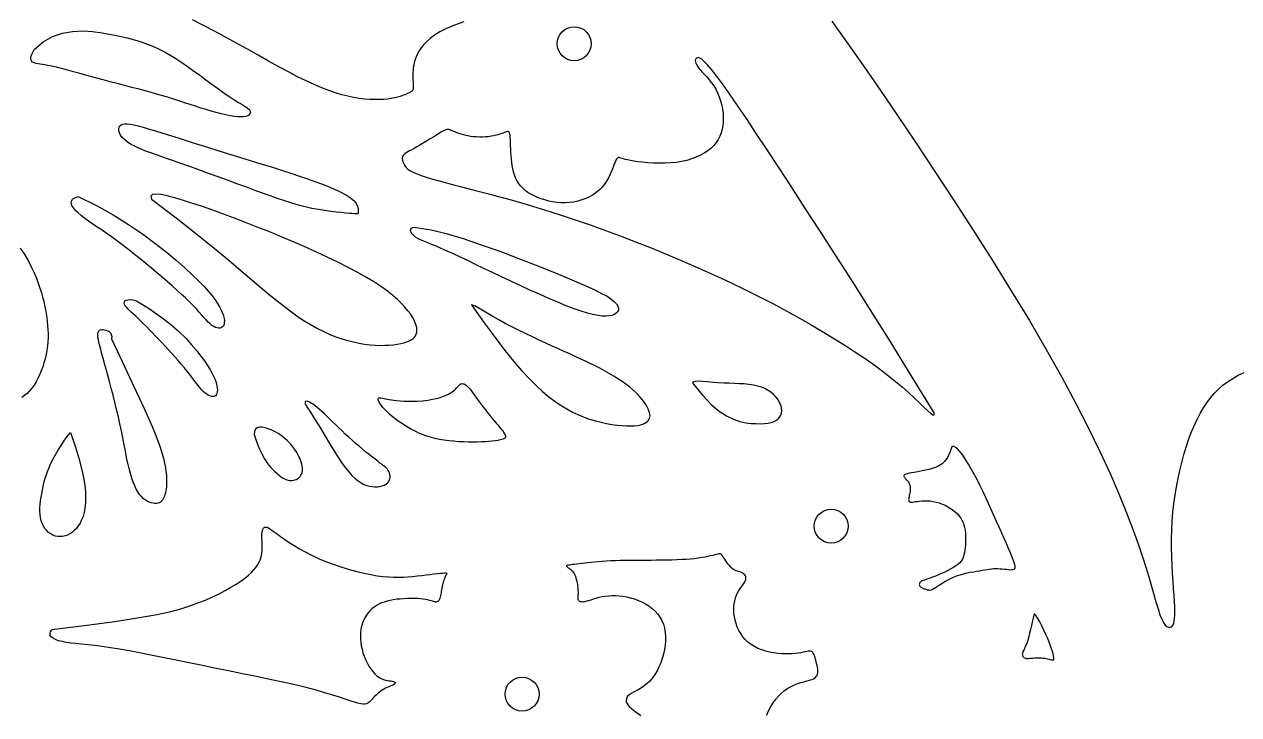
# Paper-space layout 'Layout1' of a CAD drawing. Header units: millimetres. Extents: x 76 to 198, y 127 to 164.
# Drawn here: x 157.94 to 170.51, y 145.51 to 152.66 of the extents above; entities that cross this region are included whole.
import ezdxf

# ---------------------------------------------------------------- set-up
doc = ezdxf.new("R2010")
doc.units = ezdxf.units.MM

psp = doc.layouts.get("Layout1")

# ---------------------------------------------------------------- linework, layer by layer
for points in [[(162.488, 152.685), (162.391, 152.65), (162.309, 152.616), (162.241, 152.581), (162.184, 152.547), (162.138, 152.513), (162.1, 152.48), (162.07, 152.447), (162.045, 152.415), (162.024, 152.384), (162.007, 152.353), (161.993, 152.323), (161.983, 152.294), (161.975, 152.266), (161.969, 152.238), (161.965, 152.211), (161.962, 152.184), (161.961, 152.158), (161.96, 152.132), (161.96, 152.108), (161.961, 152.085), (161.962, 152.064), (161.963, 152.044), (161.963, 152.027), (161.964, 152.012), (161.963, 152), (161.962, 151.99), (161.96, 151.981), (161.956, 151.975), (161.951, 151.969), (161.944, 151.963), (161.935, 151.958), (161.924, 151.951), (161.911, 151.945), (161.894, 151.937), (161.876, 151.929), (161.854, 151.921), (161.829, 151.913), (161.802, 151.905), (161.77, 151.898), (161.736, 151.891), (161.698, 151.886), (161.657, 151.882), (161.612, 151.88), (161.565, 151.88), (161.514, 151.881), (161.461, 151.885), (161.406, 151.892), (161.348, 151.902), (161.288, 151.914), (161.225, 151.93), (161.16, 151.95), (161.09, 151.974), (161.017, 152.002), (160.939, 152.035), (160.855, 152.073), (160.767, 152.117), (160.672, 152.166), (160.572, 152.22), (160.467, 152.278), (160.359, 152.339), (160.248, 152.401), (160.135, 152.464), (160.021, 152.527), (159.906, 152.589), (159.792, 152.648), (159.679, 152.705)], [(166.297, 152.692), (166.468, 152.456), (166.635, 152.219), (166.803, 151.974), (166.978, 151.715), (167.164, 151.438), (167.359, 151.145), (167.559, 150.84), (167.761, 150.528), (167.961, 150.213), (168.157, 149.899), (168.344, 149.59), (168.519, 149.291), (168.679, 149.005), (168.825, 148.733), (168.956, 148.476), (169.074, 148.234), (169.179, 148.006), (169.271, 147.795), (169.351, 147.599), (169.42, 147.42), (169.479, 147.257), (169.527, 147.111), (169.568, 146.98), (169.602, 146.864), (169.63, 146.763), (169.655, 146.677), (169.676, 146.604), (169.695, 146.544), (169.714, 146.497), (169.733, 146.462), (169.751, 146.437), (169.768, 146.421), (169.784, 146.413), (169.798, 146.412), (169.811, 146.417), (169.822, 146.426), (169.832, 146.439), (169.839, 146.457), (169.844, 146.478), (169.848, 146.506), (169.85, 146.539), (169.85, 146.578), (169.849, 146.625), (169.847, 146.68), (169.843, 146.743), (169.838, 146.813), (169.832, 146.89), (169.827, 146.972), (169.822, 147.058), (169.819, 147.147), (169.816, 147.238), (169.816, 147.329), (169.819, 147.421), (169.824, 147.512), (169.831, 147.602), (169.841, 147.692), (169.852, 147.781), (169.867, 147.868), (169.883, 147.954), (169.901, 148.039), (169.921, 148.122), (169.943, 148.203), (169.967, 148.281), (169.993, 148.357), (170.021, 148.43), (170.05, 148.5), (170.081, 148.566), (170.113, 148.628), (170.146, 148.686), (170.182, 148.74), (170.219, 148.79), (170.259, 148.836), (170.302, 148.88), (170.348, 148.92), (170.397, 148.957), (170.45, 148.992), (170.507, 149.024), (170.569, 149.053)], [(158.04, 152.398), (158.132, 152.478), (158.23, 152.533), (158.333, 152.569), (158.437, 152.587), (158.542, 152.591), (158.645, 152.585), (158.744, 152.572), (158.838, 152.556), (158.924, 152.538), (159.003, 152.52), (159.077, 152.5), (159.146, 152.479), (159.212, 152.456), (159.274, 152.431), (159.335, 152.402), (159.396, 152.371), (159.456, 152.336), (159.517, 152.298), (159.577, 152.258), (159.636, 152.217), (159.694, 152.176), (159.75, 152.135), (159.804, 152.095), (159.855, 152.057), (159.903, 152.022), (159.948, 151.99), (159.99, 151.961), (160.029, 151.934), (160.065, 151.909), (160.098, 151.888), (160.129, 151.868), (160.156, 151.851), (160.181, 151.835), (160.204, 151.822), (160.223, 151.81), (160.24, 151.799), (160.253, 151.789), (160.264, 151.779), (160.272, 151.77), (160.276, 151.76), (160.278, 151.75), (160.276, 151.739), (160.27, 151.729), (160.261, 151.72), (160.248, 151.712), (160.23, 151.706), (160.207, 151.701), (160.179, 151.7), (160.146, 151.702), (160.109, 151.706), (160.068, 151.713), (160.023, 151.722), (159.975, 151.733), (159.925, 151.746), (159.873, 151.761), (159.819, 151.776), (159.766, 151.793), (159.711, 151.811), (159.655, 151.829), (159.597, 151.848), (159.538, 151.867), (159.476, 151.887), (159.411, 151.907), (159.344, 151.927), (159.274, 151.947), (159.201, 151.967), (159.126, 151.987), (159.05, 152.007), (158.975, 152.027), (158.9, 152.046), (158.826, 152.065), (158.755, 152.084), (158.687, 152.102), (158.622, 152.12), (158.56, 152.137), (158.502, 152.153), (158.448, 152.168), (158.397, 152.182), (158.351, 152.195), (158.308, 152.206), (158.27, 152.215), (158.236, 152.223), (158.205, 152.229), (158.176, 152.235), (158.15, 152.239), (158.126, 152.244), (158.102, 152.247), (158.08, 152.251), (158.058, 152.255), (158.038, 152.261), (158.022, 152.269), (158.01, 152.282), (158.004, 152.3), (158.006, 152.324), (158.018, 152.356), (158.04, 152.398)], [(167.358, 148.635), (167.121, 149.023), (166.901, 149.379), (166.697, 149.705), (166.508, 150.004), (166.333, 150.277), (166.171, 150.529), (166.02, 150.76), (165.88, 150.975), (165.749, 151.175), (165.628, 151.36), (165.516, 151.529), (165.414, 151.683), (165.321, 151.82), (165.239, 151.94), (165.167, 152.042), (165.105, 152.126), (165.054, 152.192), (165.012, 152.241), (164.978, 152.276), (164.952, 152.299), (164.932, 152.311), (164.917, 152.316), (164.906, 152.314), (164.897, 152.309), (164.891, 152.302), (164.887, 152.294), (164.885, 152.284), (164.886, 152.272), (164.889, 152.259), (164.896, 152.243), (164.906, 152.227), (164.919, 152.208), (164.936, 152.188), (164.957, 152.165), (164.979, 152.141), (165.003, 152.115), (165.028, 152.086), (165.052, 152.055), (165.076, 152.022), (165.097, 151.987), (165.116, 151.949), (165.133, 151.908), (165.147, 151.867), (165.158, 151.824), (165.166, 151.781), (165.172, 151.737), (165.174, 151.695), (165.174, 151.653), (165.17, 151.613), (165.163, 151.574), (165.153, 151.537), (165.14, 151.502), (165.122, 151.468), (165.101, 151.436), (165.077, 151.406), (165.048, 151.377), (165.015, 151.35), (164.978, 151.325), (164.938, 151.303), (164.894, 151.283), (164.847, 151.265), (164.796, 151.25), (164.743, 151.238), (164.687, 151.229), (164.628, 151.224), (164.568, 151.221), (164.508, 151.221), (164.449, 151.223), (164.392, 151.226), (164.339, 151.231), (164.291, 151.237), (164.249, 151.243), (164.213, 151.249), (164.184, 151.255), (164.16, 151.261), (164.141, 151.266), (164.127, 151.27), (164.115, 151.274), (164.106, 151.277), (164.098, 151.279), (164.091, 151.279), (164.085, 151.277), (164.079, 151.274), (164.073, 151.268), (164.067, 151.26), (164.061, 151.248), (164.054, 151.232), (164.046, 151.213), (164.037, 151.189), (164.027, 151.162), (164.015, 151.132), (164.001, 151.101), (163.985, 151.068), (163.967, 151.035), (163.945, 151.003), (163.92, 150.972), (163.892, 150.944), (163.86, 150.918), (163.826, 150.894), (163.789, 150.873), (163.75, 150.855), (163.709, 150.84), (163.667, 150.828), (163.624, 150.819), (163.581, 150.814), (163.538, 150.811), (163.494, 150.812), (163.451, 150.815), (163.408, 150.821), (163.367, 150.829), (163.326, 150.84), (163.288, 150.852), (163.251, 150.866), (163.215, 150.882), (163.183, 150.9), (163.152, 150.919), (163.124, 150.94), (163.098, 150.963), (163.075, 150.987), (163.055, 151.013), (163.038, 151.041), (163.024, 151.07), (163.012, 151.1), (163.003, 151.131), (162.995, 151.163), (162.989, 151.196), (162.985, 151.23), (162.981, 151.265), (162.978, 151.3), (162.976, 151.335), (162.975, 151.369), (162.973, 151.402), (162.972, 151.432), (162.971, 151.46), (162.969, 151.485), (162.967, 151.505), (162.965, 151.522), (162.962, 151.534), (162.958, 151.542), (162.953, 151.547), (162.947, 151.549), (162.94, 151.549), (162.931, 151.547), (162.921, 151.544), (162.909, 151.539), (162.895, 151.534), (162.879, 151.528), (162.861, 151.522), (162.841, 151.516), (162.82, 151.51), (162.796, 151.505), (162.77, 151.5), (162.743, 151.496), (162.713, 151.494), (162.683, 151.492), (162.652, 151.492), (162.62, 151.493), (162.589, 151.495), (162.558, 151.499), (162.529, 151.504), (162.5, 151.51), (162.474, 151.517), (162.449, 151.524), (162.425, 151.533), (162.404, 151.541), (162.385, 151.548), (162.369, 151.555), (162.354, 151.561), (162.342, 151.566), (162.332, 151.569), (162.322, 151.571), (162.312, 151.57), (162.301, 151.567), (162.288, 151.561), (162.272, 151.552), (162.251, 151.541), (162.227, 151.526), (162.198, 151.509), (162.167, 151.489), (162.134, 151.469), (162.1, 151.448), (162.066, 151.428), (162.033, 151.408), (162.002, 151.39), (161.974, 151.375), (161.949, 151.361), (161.927, 151.349), (161.908, 151.338), (161.891, 151.328), (161.878, 151.319), (161.867, 151.309), (161.859, 151.3), (161.854, 151.289), (161.851, 151.278), (161.851, 151.266), (161.852, 151.254), (161.855, 151.241), (161.86, 151.228), (161.866, 151.215), (161.873, 151.202), (161.881, 151.189), (161.892, 151.175), (161.907, 151.161), (161.929, 151.146), (161.957, 151.131), (161.996, 151.113), (162.045, 151.095), (162.107, 151.074), (162.182, 151.052), (162.271, 151.027), (162.37, 151.001), (162.479, 150.973), (162.596, 150.942), (162.719, 150.91), (162.847, 150.876), (162.977, 150.84), (163.109, 150.803), (163.243, 150.763), (163.379, 150.721), (163.518, 150.677), (163.66, 150.629), (163.805, 150.579), (163.954, 150.525), (164.108, 150.468), (164.266, 150.407), (164.428, 150.343), (164.592, 150.275), (164.756, 150.205), (164.921, 150.134), (165.084, 150.061), (165.243, 149.987), (165.398, 149.912), (165.548, 149.837), (165.693, 149.763), (165.831, 149.689), (165.963, 149.616), (166.09, 149.544), (166.211, 149.472), (166.325, 149.403), (166.433, 149.335), (166.536, 149.268), (166.632, 149.204), (166.722, 149.141), (166.806, 149.08), (166.886, 149.02), (166.959, 148.961), (167.028, 148.904), (167.092, 148.847), (167.151, 148.792), (167.204, 148.741), (167.251, 148.695), (167.291, 148.657), (167.322, 148.629), (167.344, 148.615), (167.357, 148.616), (167.358, 148.635)], [(159.255, 150.849), (159.509, 150.655), (159.723, 150.486), (159.904, 150.34), (160.056, 150.215), (160.184, 150.107), (160.293, 150.014), (160.388, 149.933), (160.474, 149.861), (160.554, 149.795), (160.631, 149.735), (160.704, 149.68), (160.774, 149.63), (160.842, 149.585), (160.908, 149.545), (160.973, 149.509), (161.037, 149.477), (161.1, 149.448), (161.163, 149.424), (161.225, 149.402), (161.286, 149.384), (161.346, 149.369), (161.404, 149.357), (161.461, 149.347), (161.517, 149.34), (161.57, 149.336), (161.621, 149.334), (161.669, 149.335), (161.715, 149.337), (161.759, 149.341), (161.798, 149.346), (161.835, 149.353), (161.868, 149.361), (161.897, 149.37), (161.922, 149.38), (161.944, 149.392), (161.962, 149.404), (161.977, 149.418), (161.988, 149.434), (161.996, 149.451), (162, 149.471), (162.002, 149.492), (162, 149.515), (161.995, 149.54), (161.986, 149.567), (161.973, 149.595), (161.956, 149.626), (161.935, 149.659), (161.909, 149.693), (161.879, 149.73), (161.843, 149.769), (161.802, 149.809), (161.753, 149.851), (161.698, 149.895), (161.635, 149.941), (161.563, 149.989), (161.481, 150.038), (161.391, 150.089), (161.291, 150.142), (161.185, 150.195), (161.072, 150.249), (160.955, 150.303), (160.835, 150.357), (160.713, 150.41), (160.59, 150.461), (160.469, 150.512), (160.348, 150.56), (160.229, 150.607), (160.112, 150.651), (159.999, 150.694), (159.889, 150.734), (159.783, 150.771), (159.681, 150.805), (159.585, 150.836), (159.496, 150.863), (159.417, 150.884), (159.35, 150.897), (159.298, 150.902), (159.264, 150.897), (159.248, 150.88), (159.255, 150.849)], [(158.494, 150.877), (158.683, 150.782), (158.857, 150.685), (159.016, 150.587), (159.16, 150.49), (159.29, 150.394), (159.406, 150.302), (159.508, 150.216), (159.598, 150.136), (159.676, 150.065), (159.742, 150.001), (159.798, 149.943), (159.844, 149.892), (159.882, 149.846), (159.914, 149.805), (159.939, 149.767), (159.96, 149.732), (159.976, 149.699), (159.99, 149.668), (159.999, 149.639), (160.005, 149.613), (160.009, 149.59), (160.008, 149.569), (160.005, 149.552), (159.999, 149.537), (159.991, 149.526), (159.979, 149.518), (159.966, 149.513), (159.951, 149.512), (159.934, 149.514), (159.916, 149.519), (159.898, 149.528), (159.879, 149.54), (159.86, 149.556), (159.84, 149.576), (159.819, 149.598), (159.796, 149.623), (159.772, 149.651), (159.745, 149.682), (159.715, 149.715), (159.682, 149.75), (159.646, 149.786), (159.606, 149.825), (159.563, 149.865), (159.517, 149.907), (159.468, 149.95), (159.418, 149.994), (159.364, 150.039), (159.31, 150.086), (159.253, 150.133), (159.196, 150.181), (159.137, 150.229), (159.079, 150.276), (159.02, 150.323), (158.962, 150.368), (158.905, 150.411), (158.849, 150.452), (158.795, 150.49), (158.743, 150.526), (158.693, 150.559), (158.646, 150.591), (158.603, 150.621), (158.563, 150.65), (158.526, 150.678), (158.494, 150.706), (158.467, 150.732), (158.446, 150.759), (158.431, 150.784), (158.424, 150.807), (158.426, 150.829), (158.437, 150.848), (158.46, 150.864), (158.494, 150.877)], [(162.015, 150.553), (162.149, 150.531), (162.307, 150.492), (162.483, 150.44), (162.669, 150.377), (162.86, 150.309), (163.048, 150.238), (163.228, 150.168), (163.391, 150.102), (163.534, 150.043), (163.656, 149.992), (163.759, 149.947), (163.845, 149.908), (163.915, 149.873), (163.971, 149.842), (164.014, 149.814), (164.046, 149.788), (164.069, 149.763), (164.083, 149.74), (164.09, 149.718), (164.089, 149.698), (164.081, 149.681), (164.067, 149.666), (164.047, 149.654), (164.022, 149.645), (163.993, 149.639), (163.96, 149.637), (163.921, 149.638), (163.876, 149.644), (163.825, 149.654), (163.767, 149.669), (163.702, 149.689), (163.629, 149.714), (163.548, 149.745), (163.461, 149.781), (163.368, 149.82), (163.272, 149.863), (163.173, 149.907), (163.073, 149.953), (162.974, 149.999), (162.877, 150.045), (162.784, 150.09), (162.694, 150.132), (162.609, 150.173), (162.528, 150.212), (162.452, 150.248), (162.381, 150.281), (162.315, 150.311), (162.255, 150.338), (162.201, 150.36), (162.153, 150.38), (162.11, 150.398), (162.073, 150.413), (162.04, 150.428), (162.012, 150.442), (161.988, 150.456), (161.969, 150.472), (161.953, 150.489), (161.943, 150.506), (161.937, 150.522), (161.938, 150.537), (161.945, 150.548), (161.96, 150.556), (161.983, 150.558), (162.015, 150.553)], [(157.896, 150.342), (157.943, 150.271), (157.981, 150.205), (158.013, 150.142), (158.04, 150.084), (158.062, 150.029), (158.082, 149.977), (158.099, 149.927), (158.114, 149.88), (158.127, 149.835), (158.138, 149.792), (158.147, 149.749), (158.155, 149.707), (158.163, 149.665), (158.169, 149.624), (158.175, 149.582), (158.179, 149.54), (158.182, 149.498), (158.183, 149.456), (158.183, 149.414), (158.181, 149.37), (158.177, 149.327), (158.17, 149.283), (158.163, 149.239), (158.153, 149.195), (158.141, 149.152), (158.128, 149.11), (158.113, 149.069), (158.096, 149.03), (158.078, 148.992), (158.059, 148.956), (158.038, 148.923), (158.015, 148.891), (157.991, 148.863), (157.966, 148.837), (157.94, 148.814), (157.913, 148.794)], [(159.099, 149.796), (159.234, 149.712), (159.351, 149.631), (159.451, 149.552), (159.537, 149.478), (159.609, 149.407), (159.67, 149.341), (159.721, 149.28), (159.765, 149.223), (159.802, 149.173), (159.833, 149.127), (159.858, 149.086), (159.88, 149.049), (159.897, 149.016), (159.91, 148.986), (159.92, 148.959), (159.927, 148.934), (159.932, 148.911), (159.935, 148.89), (159.936, 148.87), (159.935, 148.853), (159.932, 148.838), (159.927, 148.826), (159.92, 148.816), (159.911, 148.809), (159.9, 148.805), (159.887, 148.804), (159.874, 148.805), (159.858, 148.81), (159.842, 148.817), (159.826, 148.828), (159.808, 148.841), (159.79, 148.857), (159.772, 148.875), (159.754, 148.897), (159.735, 148.92), (159.715, 148.946), (159.693, 148.974), (159.671, 149.004), (159.646, 149.036), (159.62, 149.069), (159.592, 149.104), (159.562, 149.14), (159.53, 149.176), (159.498, 149.213), (159.464, 149.251), (159.43, 149.288), (159.397, 149.325), (159.363, 149.361), (159.33, 149.396), (159.297, 149.431), (159.266, 149.464), (159.235, 149.496), (159.205, 149.526), (159.176, 149.555), (159.147, 149.582), (159.12, 149.608), (159.094, 149.632), (159.07, 149.654), (159.047, 149.675), (159.027, 149.694), (159.009, 149.711), (158.994, 149.728), (158.983, 149.743), (158.975, 149.758), (158.972, 149.772), (158.973, 149.784), (158.979, 149.795), (158.991, 149.802), (159.008, 149.807), (159.031, 149.808), (159.062, 149.804), (159.099, 149.796)], [(162.574, 149.743), (162.699, 149.567), (162.811, 149.414), (162.912, 149.282), (163.004, 149.169), (163.087, 149.072), (163.164, 148.99), (163.236, 148.918), (163.304, 148.856), (163.369, 148.802), (163.433, 148.754), (163.495, 148.711), (163.556, 148.675), (163.615, 148.643), (163.674, 148.615), (163.733, 148.591), (163.791, 148.571), (163.85, 148.553), (163.909, 148.538), (163.966, 148.525), (164.022, 148.515), (164.076, 148.508), (164.126, 148.503), (164.173, 148.5), (164.216, 148.5), (164.254, 148.501), (164.287, 148.505), (164.316, 148.511), (164.341, 148.518), (164.361, 148.527), (164.378, 148.538), (164.392, 148.549), (164.402, 148.562), (164.409, 148.575), (164.414, 148.589), (164.416, 148.605), (164.415, 148.621), (164.412, 148.638), (164.405, 148.657), (164.397, 148.677), (164.386, 148.698), (164.372, 148.721), (164.356, 148.744), (164.337, 148.769), (164.316, 148.795), (164.292, 148.821), (164.265, 148.848), (164.235, 148.876), (164.202, 148.904), (164.165, 148.932), (164.126, 148.96), (164.084, 148.988), (164.04, 149.016), (163.994, 149.043), (163.946, 149.07), (163.898, 149.097), (163.848, 149.122), (163.798, 149.147), (163.747, 149.171), (163.694, 149.196), (163.641, 149.22), (163.585, 149.245), (163.527, 149.271), (163.467, 149.298), (163.403, 149.326), (163.337, 149.356), (163.268, 149.388), (163.198, 149.421), (163.126, 149.456), (163.055, 149.491), (162.985, 149.526), (162.916, 149.562), (162.85, 149.598), (162.787, 149.634), (162.73, 149.667), (162.678, 149.697), (162.635, 149.723), (162.602, 149.742), (162.579, 149.752), (162.569, 149.753), (162.574, 149.743)], [(158.841, 149.4), (158.926, 149.218), (159.001, 149.056), (159.068, 148.914), (159.126, 148.789), (159.178, 148.679), (159.222, 148.581), (159.26, 148.495), (159.293, 148.416), (159.321, 148.345), (159.344, 148.279), (159.362, 148.219), (159.377, 148.164), (159.389, 148.114), (159.398, 148.069), (159.404, 148.027), (159.408, 147.99), (159.41, 147.955), (159.411, 147.924), (159.41, 147.896), (159.408, 147.87), (159.406, 147.847), (159.402, 147.826), (159.398, 147.806), (159.393, 147.788), (159.388, 147.772), (159.382, 147.757), (159.376, 147.743), (159.368, 147.73), (159.359, 147.72), (159.349, 147.711), (159.337, 147.704), (159.324, 147.7), (159.308, 147.697), (159.29, 147.697), (159.271, 147.699), (159.251, 147.703), (159.23, 147.71), (159.209, 147.72), (159.189, 147.733), (159.168, 147.749), (159.149, 147.768), (159.131, 147.79), (159.113, 147.816), (159.096, 147.845), (159.08, 147.879), (159.065, 147.917), (159.05, 147.959), (159.036, 148.006), (159.023, 148.058), (159.01, 148.114), (158.997, 148.174), (158.985, 148.238), (158.971, 148.305), (158.958, 148.375), (158.943, 148.447), (158.928, 148.52), (158.911, 148.595), (158.893, 148.67), (158.875, 148.745), (158.856, 148.819), (158.838, 148.891), (158.819, 148.96), (158.801, 149.026), (158.784, 149.089), (158.768, 149.146), (158.753, 149.199), (158.74, 149.247), (158.728, 149.291), (158.718, 149.33), (158.71, 149.364), (158.704, 149.394), (158.7, 149.42), (158.699, 149.441), (158.7, 149.459), (158.703, 149.472), (158.709, 149.483), (158.717, 149.49), (158.727, 149.495), (158.739, 149.497), (158.753, 149.497), (158.768, 149.496), (158.785, 149.492), (158.801, 149.486), (158.816, 149.477), (158.828, 149.464), (158.837, 149.447), (158.842, 149.426), (158.841, 149.4)], [(161.628, 148.789), (161.712, 148.773), (161.791, 148.763), (161.866, 148.757), (161.936, 148.755), (162.001, 148.756), (162.061, 148.761), (162.115, 148.767), (162.164, 148.775), (162.207, 148.785), (162.244, 148.795), (162.277, 148.806), (162.305, 148.817), (162.329, 148.829), (162.35, 148.841), (162.367, 148.852), (162.382, 148.864), (162.394, 148.875), (162.405, 148.885), (162.414, 148.895), (162.422, 148.904), (162.429, 148.912), (162.435, 148.919), (162.442, 148.925), (162.449, 148.93), (162.456, 148.935), (162.464, 148.937), (162.472, 148.938), (162.481, 148.937), (162.491, 148.935), (162.501, 148.93), (162.512, 148.922), (162.524, 148.912), (162.536, 148.899), (162.549, 148.883), (162.563, 148.865), (162.578, 148.845), (162.594, 148.823), (162.611, 148.799), (162.629, 148.773), (162.649, 148.747), (162.67, 148.719), (162.692, 148.69), (162.715, 148.662), (162.738, 148.633), (162.761, 148.605), (162.783, 148.578), (162.804, 148.553), (162.824, 148.529), (162.842, 148.507), (162.858, 148.488), (162.872, 148.47), (162.885, 148.454), (162.895, 148.44), (162.904, 148.427), (162.911, 148.416), (162.916, 148.406), (162.92, 148.397), (162.921, 148.389), (162.919, 148.381), (162.915, 148.375), (162.908, 148.369), (162.897, 148.363), (162.883, 148.358), (162.864, 148.354), (162.841, 148.349), (162.814, 148.345), (162.783, 148.341), (162.748, 148.338), (162.711, 148.335), (162.67, 148.333), (162.627, 148.331), (162.581, 148.331), (162.534, 148.331), (162.485, 148.333), (162.435, 148.336), (162.384, 148.34), (162.334, 148.345), (162.284, 148.352), (162.235, 148.36), (162.188, 148.37), (162.144, 148.382), (162.101, 148.395), (162.06, 148.41), (162.021, 148.426), (161.983, 148.444), (161.946, 148.463), (161.911, 148.483), (161.876, 148.504), (161.842, 148.527), (161.809, 148.55), (161.777, 148.574), (161.747, 148.598), (161.719, 148.622), (161.693, 148.646), (161.67, 148.67), (161.649, 148.692), (161.631, 148.714), (161.617, 148.734), (161.607, 148.752), (161.601, 148.768), (161.6, 148.779), (161.603, 148.787), (161.613, 148.791), (161.628, 148.789)], [(164.867, 148.931), (164.962, 148.814), (165.05, 148.723), (165.133, 148.653), (165.209, 148.603), (165.28, 148.568), (165.346, 148.546), (165.407, 148.533), (165.462, 148.526), (165.513, 148.523), (165.56, 148.522), (165.602, 148.524), (165.639, 148.529), (165.672, 148.536), (165.7, 148.546), (165.724, 148.559), (165.744, 148.574), (165.759, 148.592), (165.77, 148.611), (165.777, 148.633), (165.78, 148.655), (165.779, 148.679), (165.774, 148.704), (165.765, 148.729), (165.753, 148.754), (165.737, 148.779), (165.717, 148.803), (165.694, 148.826), (165.668, 148.848), (165.638, 148.868), (165.605, 148.886), (165.569, 148.901), (165.529, 148.913), (165.486, 148.923), (165.44, 148.929), (165.392, 148.934), (165.341, 148.937), (165.288, 148.939), (165.234, 148.941), (165.179, 148.944), (165.123, 148.947), (165.066, 148.951), (165.012, 148.956), (164.962, 148.96), (164.919, 148.962), (164.885, 148.961), (164.864, 148.957), (164.857, 148.947), (164.867, 148.931)], [(160.892, 148.654), (160.949, 148.564), (161.003, 148.477), (161.052, 148.395), (161.099, 148.318), (161.143, 148.246), (161.184, 148.18), (161.223, 148.12), (161.26, 148.068), (161.296, 148.023), (161.33, 147.985), (161.362, 147.954), (161.394, 147.929), (161.424, 147.909), (161.454, 147.894), (161.483, 147.883), (161.512, 147.875), (161.54, 147.871), (161.568, 147.869), (161.594, 147.87), (161.619, 147.873), (161.643, 147.879), (161.663, 147.887), (161.682, 147.896), (161.697, 147.908), (161.708, 147.921), (161.716, 147.935), (161.722, 147.95), (161.724, 147.966), (161.724, 147.982), (161.722, 147.997), (161.718, 148.012), (161.712, 148.026), (161.705, 148.038), (161.697, 148.05), (161.686, 148.062), (161.673, 148.074), (161.658, 148.086), (161.641, 148.1), (161.62, 148.115), (161.597, 148.133), (161.57, 148.154), (161.541, 148.177), (161.509, 148.202), (161.475, 148.229), (161.44, 148.258), (161.404, 148.288), (161.368, 148.319), (161.332, 148.351), (161.296, 148.383), (161.261, 148.415), (161.227, 148.447), (161.194, 148.479), (161.162, 148.51), (161.131, 148.54), (161.101, 148.569), (161.072, 148.597), (161.045, 148.623), (161.019, 148.648), (160.994, 148.67), (160.971, 148.69), (160.949, 148.708), (160.928, 148.724), (160.909, 148.736), (160.891, 148.746), (160.875, 148.752), (160.861, 148.755), (160.85, 148.753), (160.845, 148.746), (160.845, 148.733), (160.852, 148.714), (160.868, 148.688), (160.892, 148.654)], [(158.417, 148.43), (158.464, 148.288), (158.501, 148.165), (158.529, 148.058), (158.55, 147.965), (158.563, 147.884), (158.57, 147.814), (158.572, 147.753), (158.57, 147.698), (158.565, 147.648), (158.556, 147.603), (158.545, 147.562), (158.531, 147.526), (158.514, 147.493), (158.496, 147.464), (158.476, 147.438), (158.455, 147.416), (158.432, 147.397), (158.408, 147.382), (158.384, 147.369), (158.359, 147.36), (158.334, 147.355), (158.308, 147.353), (158.283, 147.354), (158.259, 147.359), (158.234, 147.368), (158.211, 147.381), (158.189, 147.397), (158.169, 147.415), (158.151, 147.437), (158.135, 147.461), (158.121, 147.488), (158.111, 147.517), (158.104, 147.548), (158.1, 147.581), (158.099, 147.615), (158.099, 147.65), (158.102, 147.686), (158.106, 147.723), (158.111, 147.76), (158.117, 147.797), (158.124, 147.834), (158.131, 147.871), (158.14, 147.909), (158.15, 147.947), (158.162, 147.986), (158.176, 148.027), (158.193, 148.069), (158.213, 148.114), (158.237, 148.16), (158.262, 148.207), (158.29, 148.254), (158.318, 148.298), (158.345, 148.34), (158.372, 148.376), (158.396, 148.407), (158.417, 148.43)], [(160.317, 148.41), (160.346, 148.326), (160.374, 148.258), (160.4, 148.202), (160.424, 148.157), (160.448, 148.121), (160.47, 148.092), (160.491, 148.069), (160.51, 148.049), (160.529, 148.031), (160.547, 148.014), (160.564, 147.999), (160.58, 147.985), (160.595, 147.973), (160.611, 147.963), (160.625, 147.954), (160.64, 147.947), (160.655, 147.942), (160.67, 147.938), (160.684, 147.935), (160.698, 147.934), (160.712, 147.935), (160.726, 147.936), (160.739, 147.94), (160.752, 147.945), (160.764, 147.951), (160.775, 147.958), (160.785, 147.967), (160.794, 147.977), (160.802, 147.988), (160.808, 148.001), (160.813, 148.015), (160.816, 148.031), (160.817, 148.048), (160.816, 148.066), (160.814, 148.085), (160.81, 148.104), (160.804, 148.124), (160.797, 148.144), (160.79, 148.164), (160.781, 148.184), (160.771, 148.204), (160.76, 148.223), (160.749, 148.241), (160.736, 148.26), (160.722, 148.278), (160.708, 148.296), (160.692, 148.313), (160.676, 148.331), (160.658, 148.349), (160.639, 148.366), (160.618, 148.383), (160.597, 148.4), (160.573, 148.416), (160.548, 148.431), (160.521, 148.446), (160.492, 148.459), (160.461, 148.471), (160.43, 148.48), (160.399, 148.485), (160.372, 148.485), (160.348, 148.479), (160.33, 148.465), (160.319, 148.443), (160.317, 148.41)], [(167.541, 148.283), (167.522, 148.223), (167.498, 148.174), (167.47, 148.136), (167.44, 148.107), (167.407, 148.086), (167.373, 148.07), (167.338, 148.058), (167.303, 148.049), (167.268, 148.041), (167.235, 148.034), (167.203, 148.028), (167.173, 148.022), (167.146, 148.017), (167.121, 148.013), (167.099, 148.009), (167.081, 148.004), (167.067, 148), (167.057, 147.996), (167.05, 147.992), (167.045, 147.987), (167.044, 147.983), (167.044, 147.978), (167.046, 147.973), (167.05, 147.967), (167.055, 147.961), (167.06, 147.955), (167.066, 147.949), (167.072, 147.942), (167.079, 147.935), (167.085, 147.928), (167.091, 147.92), (167.096, 147.911), (167.101, 147.903), (167.104, 147.894), (167.107, 147.885), (167.109, 147.875), (167.11, 147.864), (167.111, 147.853), (167.11, 147.842), (167.109, 147.83), (167.108, 147.817), (167.105, 147.804), (167.103, 147.79), (167.101, 147.777), (167.098, 147.765), (167.096, 147.753), (167.095, 147.742), (167.094, 147.733), (167.095, 147.726), (167.097, 147.72), (167.1, 147.715), (167.105, 147.712), (167.113, 147.711), (167.122, 147.71), (167.134, 147.711), (167.148, 147.713), (167.166, 147.715), (167.186, 147.718), (167.209, 147.721), (167.233, 147.723), (167.26, 147.725), (167.288, 147.724), (167.317, 147.723), (167.347, 147.718), (167.378, 147.711), (167.41, 147.702), (167.441, 147.69), (167.471, 147.677), (167.501, 147.661), (167.528, 147.644), (167.554, 147.626), (167.578, 147.607), (167.599, 147.587), (167.617, 147.566), (167.633, 147.545), (167.646, 147.522), (167.658, 147.498), (167.666, 147.473), (167.673, 147.447), (167.679, 147.419), (167.682, 147.39), (167.684, 147.36), (167.684, 147.329), (167.683, 147.298), (167.681, 147.268), (167.679, 147.239), (167.675, 147.212), (167.671, 147.187), (167.667, 147.165), (167.661, 147.145), (167.655, 147.127), (167.646, 147.11), (167.635, 147.094), (167.622, 147.079), (167.605, 147.065), (167.584, 147.05), (167.559, 147.034), (167.53, 147.018), (167.499, 147.002), (167.467, 146.986), (167.434, 146.971), (167.402, 146.957), (167.371, 146.944), (167.342, 146.933), (167.316, 146.923), (167.294, 146.915), (167.274, 146.908), (167.258, 146.903), (167.244, 146.897), (167.232, 146.893), (167.223, 146.888), (167.215, 146.882), (167.21, 146.877), (167.206, 146.87), (167.205, 146.863), (167.204, 146.857), (167.205, 146.85), (167.208, 146.843), (167.211, 146.838), (167.215, 146.832), (167.221, 146.828), (167.227, 146.824), (167.233, 146.821), (167.24, 146.818), (167.248, 146.816), (167.256, 146.813), (167.263, 146.811), (167.271, 146.808), (167.279, 146.805), (167.287, 146.802), (167.295, 146.8), (167.304, 146.799), (167.314, 146.799), (167.326, 146.802), (167.339, 146.806), (167.355, 146.814), (167.373, 146.824), (167.393, 146.838), (167.416, 146.853), (167.44, 146.869), (167.467, 146.886), (167.495, 146.903), (167.526, 146.92), (167.558, 146.934), (167.591, 146.947), (167.626, 146.958), (167.661, 146.968), (167.696, 146.976), (167.731, 146.983), (167.765, 146.989), (167.797, 146.994), (167.827, 146.999), (167.855, 147.004), (167.882, 147.009), (167.906, 147.013), (167.929, 147.016), (167.951, 147.019), (167.973, 147.021), (167.995, 147.022), (168.017, 147.022), (168.04, 147.02), (168.062, 147.018), (168.085, 147.016), (168.107, 147.014), (168.127, 147.012), (168.145, 147.01), (168.162, 147.011), (168.175, 147.012), (168.185, 147.016), (168.192, 147.023), (168.196, 147.033), (168.196, 147.046), (168.193, 147.063), (168.187, 147.086), (168.177, 147.113), (168.164, 147.146), (168.148, 147.185), (168.129, 147.23), (168.107, 147.28), (168.083, 147.333), (168.058, 147.39), (168.031, 147.449), (168.004, 147.51), (167.976, 147.572), (167.948, 147.634), (167.92, 147.696), (167.892, 147.757), (167.864, 147.818), (167.835, 147.878), (167.806, 147.936), (167.776, 147.994), (167.745, 148.049), (167.715, 148.102), (167.684, 148.151), (167.654, 148.195), (167.625, 148.233), (167.599, 148.262), (167.575, 148.281), (167.556, 148.288), (167.541, 148.283)], [(158.227, 146.391), (158.583, 146.435), (158.873, 146.474), (159.107, 146.51), (159.293, 146.543), (159.44, 146.574), (159.557, 146.605), (159.652, 146.634), (159.735, 146.665), (159.812, 146.696), (159.886, 146.729), (159.954, 146.761), (160.018, 146.795), (160.077, 146.828), (160.13, 146.86), (160.179, 146.892), (160.221, 146.923), (160.258, 146.952), (160.289, 146.98), (160.315, 147.007), (160.336, 147.033), (160.353, 147.058), (160.367, 147.083), (160.378, 147.108), (160.386, 147.132), (160.392, 147.157), (160.396, 147.181), (160.399, 147.206), (160.4, 147.229), (160.4, 147.252), (160.4, 147.274), (160.399, 147.294), (160.399, 147.313), (160.398, 147.329), (160.398, 147.345), (160.397, 147.358), (160.398, 147.37), (160.398, 147.381), (160.399, 147.391), (160.4, 147.4), (160.401, 147.408), (160.403, 147.415), (160.406, 147.422), (160.408, 147.428), (160.411, 147.434), (160.415, 147.439), (160.418, 147.443), (160.422, 147.446), (160.427, 147.449), (160.431, 147.451), (160.436, 147.452), (160.443, 147.452), (160.453, 147.449), (160.465, 147.443), (160.48, 147.434), (160.5, 147.421), (160.525, 147.403), (160.556, 147.381), (160.591, 147.355), (160.633, 147.326), (160.679, 147.293), (160.731, 147.26), (160.788, 147.225), (160.851, 147.19), (160.918, 147.156), (160.99, 147.123), (161.066, 147.092), (161.144, 147.064), (161.224, 147.037), (161.303, 147.013), (161.38, 146.992), (161.455, 146.974), (161.526, 146.959), (161.592, 146.948), (161.652, 146.94), (161.709, 146.935), (161.763, 146.933), (161.814, 146.933), (161.863, 146.934), (161.911, 146.937), (161.958, 146.941), (162.005, 146.946), (162.052, 146.951), (162.097, 146.956), (162.14, 146.961), (162.179, 146.966), (162.215, 146.97), (162.245, 146.973), (162.27, 146.975), (162.288, 146.977), (162.301, 146.976), (162.308, 146.975), (162.312, 146.972), (162.312, 146.967), (162.309, 146.962), (162.305, 146.954), (162.3, 146.946), (162.295, 146.935), (162.29, 146.924), (162.285, 146.911), (162.28, 146.898), (162.275, 146.883), (162.271, 146.868), (162.267, 146.852), (162.263, 146.836), (162.26, 146.819), (162.257, 146.803), (162.254, 146.787), (162.252, 146.771), (162.249, 146.756), (162.246, 146.742), (162.243, 146.728), (162.24, 146.716), (162.237, 146.706), (162.232, 146.697), (162.228, 146.69), (162.222, 146.684), (162.216, 146.679), (162.21, 146.676), (162.202, 146.675), (162.194, 146.675), (162.185, 146.677), (162.175, 146.68), (162.163, 146.683), (162.149, 146.688), (162.133, 146.692), (162.115, 146.697), (162.093, 146.701), (162.068, 146.705), (162.04, 146.708), (162.008, 146.71), (161.974, 146.711), (161.939, 146.712), (161.902, 146.711), (161.865, 146.709), (161.829, 146.706), (161.793, 146.703), (161.758, 146.698), (161.725, 146.692), (161.694, 146.684), (161.664, 146.675), (161.635, 146.665), (161.608, 146.653), (161.583, 146.639), (161.559, 146.622), (161.536, 146.604), (161.515, 146.584), (161.496, 146.562), (161.479, 146.538), (161.463, 146.512), (161.45, 146.485), (161.439, 146.456), (161.43, 146.425), (161.423, 146.394), (161.419, 146.361), (161.417, 146.327), (161.418, 146.293), (161.421, 146.258), (161.426, 146.222), (161.434, 146.186), (161.444, 146.15), (161.456, 146.114), (161.471, 146.079), (161.487, 146.045), (161.505, 146.012), (161.524, 145.982), (161.545, 145.954), (161.566, 145.93), (161.588, 145.91), (161.611, 145.894), (161.633, 145.882), (161.656, 145.873), (161.677, 145.867), (161.697, 145.862), (161.716, 145.859), (161.732, 145.857), (161.747, 145.855), (161.758, 145.852), (161.767, 145.848), (161.773, 145.844), (161.776, 145.84), (161.777, 145.835), (161.775, 145.83), (161.77, 145.825), (161.763, 145.82), (161.753, 145.815), (161.741, 145.81), (161.727, 145.804), (161.712, 145.798), (161.695, 145.791), (161.678, 145.783), (161.661, 145.773), (161.643, 145.763), (161.626, 145.751), (161.61, 145.738), (161.594, 145.724), (161.579, 145.71), (161.564, 145.696), (161.551, 145.681), (161.538, 145.668), (161.526, 145.655), (161.516, 145.644), (161.505, 145.634), (161.493, 145.626), (161.48, 145.621), (161.464, 145.618), (161.445, 145.618), (161.421, 145.621), (161.391, 145.628), (161.355, 145.638), (161.312, 145.652), (161.26, 145.669), (161.2, 145.689), (161.131, 145.711), (161.05, 145.735), (160.959, 145.761), (160.856, 145.788), (160.741, 145.816), (160.615, 145.845), (160.481, 145.874), (160.341, 145.903), (160.197, 145.932), (160.051, 145.962), (159.906, 145.991), (159.764, 146.02), (159.626, 146.048), (159.494, 146.075), (159.367, 146.101), (159.246, 146.125), (159.131, 146.147), (159.024, 146.168), (158.923, 146.186), (158.83, 146.201), (158.744, 146.213), (158.666, 146.223), (158.594, 146.231), (158.53, 146.238), (158.471, 146.244), (158.418, 146.25), (158.371, 146.257), (158.329, 146.265), (158.292, 146.274), (158.261, 146.286), (158.235, 146.299), (158.217, 146.313), (158.206, 146.33), (158.204, 146.348), (158.21, 146.369), (158.227, 146.391)], [(165.625, 145.504), (165.644, 145.549), (165.666, 145.592), (165.691, 145.631), (165.718, 145.668), (165.748, 145.701), (165.778, 145.731), (165.81, 145.758), (165.843, 145.781), (165.877, 145.801), (165.911, 145.817), (165.945, 145.83), (165.978, 145.84), (166.01, 145.849), (166.04, 145.857), (166.067, 145.865), (166.09, 145.872), (166.11, 145.881), (166.126, 145.891), (166.137, 145.902), (166.146, 145.915), (166.151, 145.93), (166.153, 145.945), (166.153, 145.962), (166.152, 145.98), (166.149, 145.999), (166.146, 146.019), (166.141, 146.039), (166.137, 146.06), (166.131, 146.08), (166.126, 146.099), (166.12, 146.116), (166.114, 146.131), (166.107, 146.144), (166.101, 146.153), (166.094, 146.16), (166.087, 146.164), (166.078, 146.166), (166.068, 146.166), (166.055, 146.165), (166.04, 146.162), (166.023, 146.159), (166.002, 146.154), (165.978, 146.15), (165.951, 146.146), (165.921, 146.142), (165.889, 146.139), (165.854, 146.137), (165.818, 146.137), (165.779, 146.138), (165.739, 146.141), (165.698, 146.147), (165.656, 146.155), (165.614, 146.166), (165.573, 146.179), (165.534, 146.194), (165.497, 146.213), (165.462, 146.235), (165.43, 146.259), (165.402, 146.287), (165.377, 146.316), (165.355, 146.348), (165.336, 146.381), (165.32, 146.415), (165.307, 146.451), (165.297, 146.486), (165.29, 146.522), (165.285, 146.557), (165.284, 146.591), (165.285, 146.625), (165.288, 146.658), (165.294, 146.689), (165.301, 146.718), (165.311, 146.746), (165.323, 146.771), (165.336, 146.794), (165.349, 146.815), (165.363, 146.834), (165.376, 146.852), (165.387, 146.868), (165.397, 146.884), (165.404, 146.898), (165.408, 146.911), (165.409, 146.924), (165.407, 146.936), (165.403, 146.947), (165.397, 146.956), (165.389, 146.965), (165.379, 146.972), (165.369, 146.978), (165.358, 146.983), (165.346, 146.987), (165.333, 146.991), (165.321, 146.995), (165.307, 146.999), (165.294, 147.005), (165.28, 147.013), (165.266, 147.024), (165.252, 147.036), (165.238, 147.052), (165.225, 147.068), (165.212, 147.085), (165.2, 147.103), (165.189, 147.119), (165.179, 147.134), (165.171, 147.147), (165.164, 147.157), (165.158, 147.165), (165.152, 147.17), (165.146, 147.173), (165.139, 147.174), (165.13, 147.173), (165.119, 147.171), (165.105, 147.168), (165.088, 147.163), (165.067, 147.158), (165.043, 147.153), (165.016, 147.147), (164.986, 147.141), (164.952, 147.135), (164.916, 147.129), (164.876, 147.124), (164.834, 147.12), (164.789, 147.117), (164.741, 147.114), (164.692, 147.111), (164.641, 147.11), (164.589, 147.108), (164.536, 147.107), (164.481, 147.107), (164.427, 147.106), (164.372, 147.106), (164.317, 147.106), (164.263, 147.106), (164.21, 147.106), (164.158, 147.105), (164.107, 147.104), (164.058, 147.103), (164.01, 147.101), (163.965, 147.098), (163.922, 147.095), (163.882, 147.092), (163.843, 147.089), (163.806, 147.085), (163.772, 147.081), (163.74, 147.078), (163.71, 147.075), (163.682, 147.071), (163.657, 147.068), (163.634, 147.065), (163.614, 147.063), (163.597, 147.06), (163.582, 147.058), (163.571, 147.056), (163.562, 147.054), (163.555, 147.052), (163.552, 147.05), (163.55, 147.048), (163.551, 147.045), (163.553, 147.043), (163.558, 147.039), (163.563, 147.036), (163.57, 147.031), (163.578, 147.026), (163.586, 147.02), (163.595, 147.012), (163.604, 147.004), (163.613, 146.995), (163.621, 146.984), (163.629, 146.971), (163.637, 146.958), (163.643, 146.942), (163.648, 146.926), (163.653, 146.91), (163.657, 146.892), (163.661, 146.875), (163.664, 146.858), (163.666, 146.841), (163.668, 146.825), (163.669, 146.809), (163.67, 146.795), (163.671, 146.781), (163.671, 146.769), (163.671, 146.757), (163.67, 146.747), (163.67, 146.738), (163.669, 146.73), (163.668, 146.724), (163.668, 146.719), (163.667, 146.714), (163.667, 146.71), (163.668, 146.706), (163.669, 146.702), (163.672, 146.698), (163.675, 146.693), (163.68, 146.689), (163.685, 146.685), (163.693, 146.682), (163.702, 146.679), (163.714, 146.678), (163.727, 146.679), (163.743, 146.681), (163.762, 146.686), (163.783, 146.692), (163.806, 146.699), (163.832, 146.707), (163.859, 146.716), (163.889, 146.724), (163.92, 146.731), (163.953, 146.736), (163.988, 146.74), (164.023, 146.742), (164.06, 146.742), (164.098, 146.739), (164.137, 146.735), (164.176, 146.728), (164.215, 146.719), (164.255, 146.707), (164.294, 146.692), (164.332, 146.676), (164.369, 146.656), (164.405, 146.634), (164.438, 146.609), (164.469, 146.581), (164.496, 146.551), (164.519, 146.518), (164.539, 146.482), (164.554, 146.444), (164.565, 146.403), (164.572, 146.361), (164.576, 146.318), (164.576, 146.273), (164.572, 146.228), (164.565, 146.182), (164.556, 146.135), (164.543, 146.09), (164.527, 146.045), (164.509, 146.002), (164.489, 145.961), (164.466, 145.923), (164.441, 145.888), (164.415, 145.856), (164.386, 145.83), (164.357, 145.807), (164.328, 145.787), (164.299, 145.77), (164.271, 145.755), (164.245, 145.741), (164.222, 145.728), (164.203, 145.715), (164.188, 145.702), (164.177, 145.688), (164.171, 145.673), (164.168, 145.659), (164.17, 145.643), (164.177, 145.627), (164.187, 145.611), (164.201, 145.594), (164.22, 145.576), (164.242, 145.558), (164.266, 145.539), (164.293, 145.519), (164.321, 145.499)], [(168.389, 146.539), (168.377, 146.483), (168.365, 146.433), (168.356, 146.39), (168.347, 146.353), (168.339, 146.32), (168.331, 146.292), (168.324, 146.268), (168.317, 146.246), (168.309, 146.228), (168.302, 146.211), (168.295, 146.196), (168.289, 146.184), (168.283, 146.172), (168.278, 146.162), (168.275, 146.152), (168.272, 146.143), (168.271, 146.134), (168.272, 146.126), (168.274, 146.118), (168.277, 146.111), (168.282, 146.105), (168.288, 146.1), (168.296, 146.096), (168.305, 146.093), (168.315, 146.091), (168.326, 146.091), (168.338, 146.091), (168.352, 146.092), (168.366, 146.093), (168.381, 146.095), (168.397, 146.096), (168.414, 146.097), (168.432, 146.097), (168.45, 146.097), (168.468, 146.096), (168.485, 146.094), (168.503, 146.092), (168.519, 146.09), (168.535, 146.087), (168.549, 146.084), (168.561, 146.08), (168.572, 146.077), (168.581, 146.075), (168.588, 146.075), (168.593, 146.076), (168.597, 146.081), (168.598, 146.088), (168.598, 146.1), (168.595, 146.116), (168.59, 146.137), (168.583, 146.161), (168.574, 146.19), (168.563, 146.222), (168.549, 146.258), (168.534, 146.297), (168.516, 146.339), (168.495, 146.383), (168.474, 146.428), (168.453, 146.469), (168.433, 146.505), (168.416, 146.533), (168.402, 146.55), (168.392, 146.553), (168.389, 146.539)]]:
    psp.add_lwpolyline(points)
psp.add_lwpolyline([(160.847, 150.768), (160.777, 150.786), (160.706, 150.807), (160.634, 150.83), (160.559, 150.855), (160.482, 150.882), (160.402, 150.911), (160.318, 150.942), (160.23, 150.975), (160.137, 151.009), (160.041, 151.045), (159.943, 151.081), (159.844, 151.116), (159.746, 151.152), (159.65, 151.186), (159.558, 151.219), (159.471, 151.249), (159.389, 151.278), (159.315, 151.304), (159.246, 151.328), (159.184, 151.351), (159.129, 151.374), (159.08, 151.396), (159.038, 151.418), (159.002, 151.441), (158.973, 151.465), (158.951, 151.489), (158.934, 151.513), (158.923, 151.536), (158.917, 151.558), (158.916, 151.578), (158.92, 151.595), (158.927, 151.609), (158.939, 151.62), (158.955, 151.626), (158.975, 151.63), (159.001, 151.629), (159.033, 151.625), (159.071, 151.618), (159.116, 151.607), (159.169, 151.593), (159.229, 151.575), (159.296, 151.555), (159.371, 151.532), (159.452, 151.507), (159.54, 151.479), (159.633, 151.45), (159.731, 151.419), (159.835, 151.386), (159.942, 151.353), (160.053, 151.319), (160.165, 151.284), (160.277, 151.25), (160.388, 151.216), (160.496, 151.182), (160.599, 151.149), (160.696, 151.118), (160.787, 151.088), (160.87, 151.059), (160.946, 151.032), (161.015, 151.006), (161.077, 150.982), (161.132, 150.959), (161.181, 150.937), (161.223, 150.917), (161.259, 150.897), (161.29, 150.879), (161.315, 150.862), (161.335, 150.846), (161.351, 150.83), (161.364, 150.816), (161.374, 150.802), (161.381, 150.788), (161.387, 150.776), (161.391, 150.763), (161.393, 150.752), (161.395, 150.741), (161.395, 150.731), (161.395, 150.722), (161.395, 150.715), (161.394, 150.708), (161.394, 150.704), (161.392, 150.7), (161.389, 150.698), (161.382, 150.696), (161.371, 150.696), (161.355, 150.697), (161.333, 150.699), (161.303, 150.701), (161.265, 150.704), (161.22, 150.709), (161.168, 150.714), (161.111, 150.721), (161.049, 150.73), (160.984, 150.74), (160.916, 150.753)], close=True)
for centre in [(163.631, 152.459), (166.292, 147.461), (163.091, 145.721)]:
    psp.add_circle(centre, 0.176)

doc.saveas('drawing.dxf')
